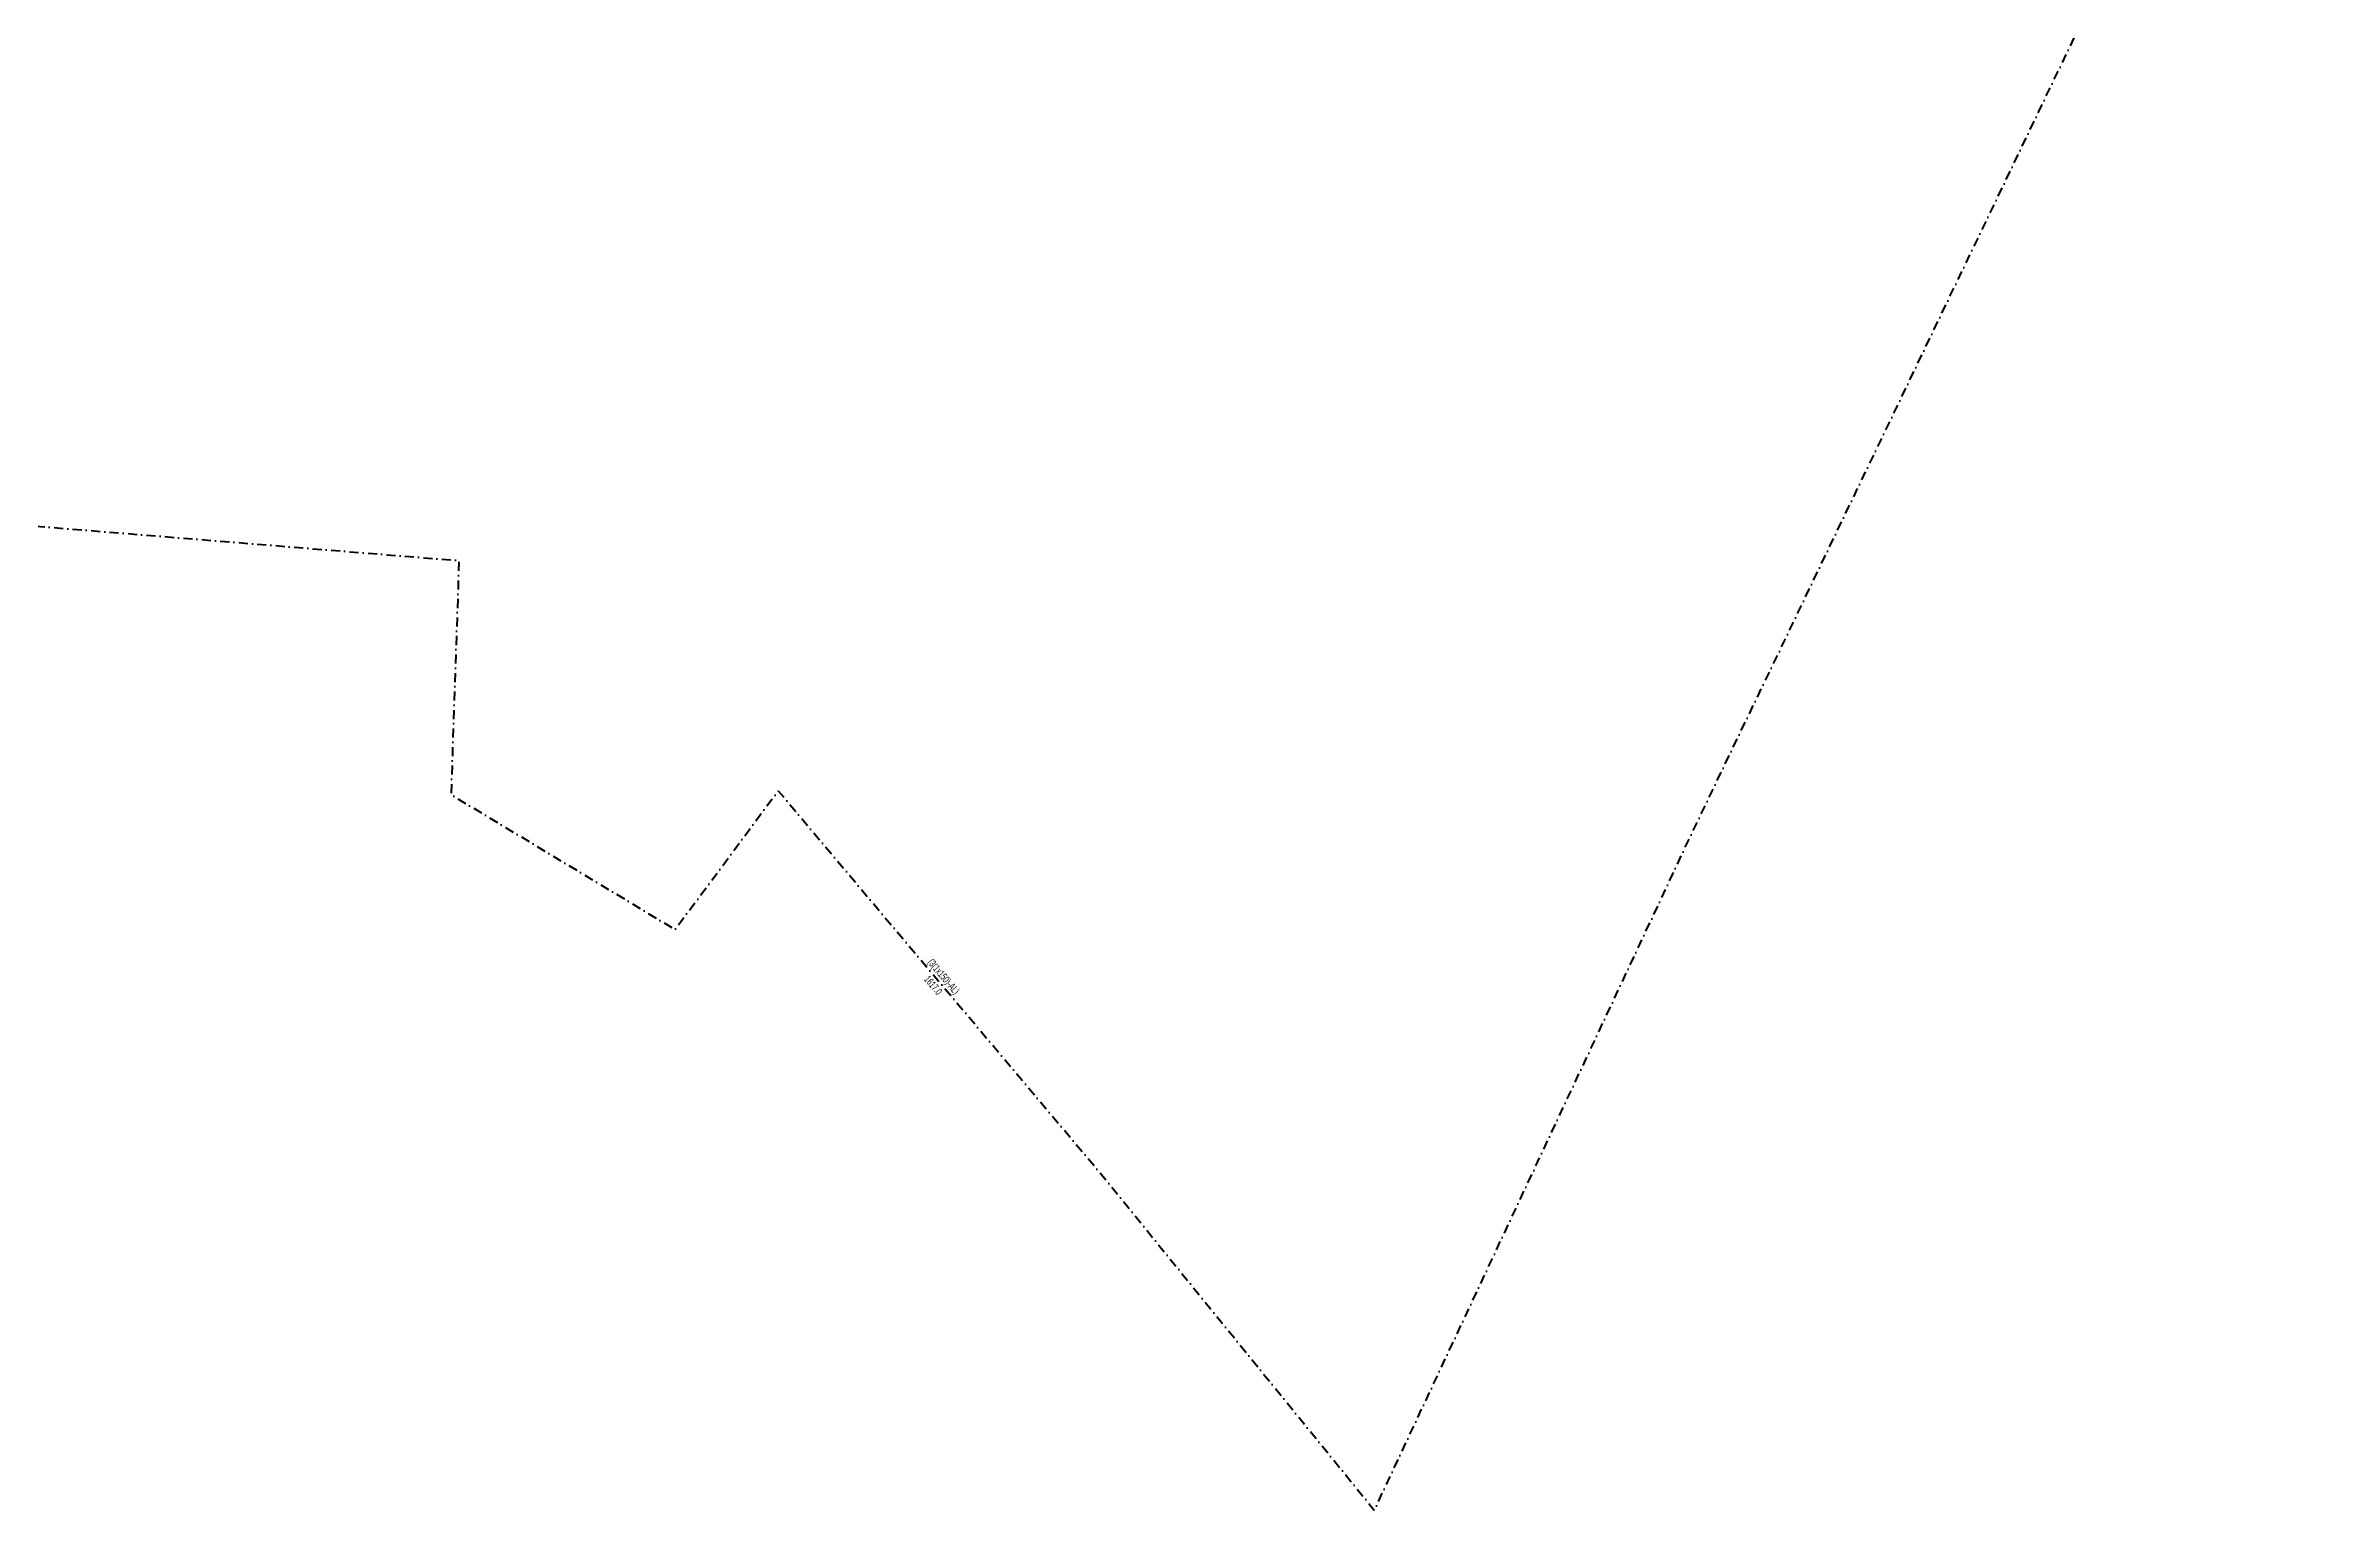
# Model space of a CAD drawing. Header units: millimetres. Extents: x 554556 to 559004, y 4084130 to 4087120.
# Drawn here: x 555476 to 556106, y 4084749 to 4085152 of the extents above; entities that cross this region are included whole.
import ezdxf
from ezdxf.enums import TextEntityAlignment as Align

# ---------------------------------------------------------------- set-up
doc = ezdxf.new("R2010")
doc.units = ezdxf.units.MM
doc.linetypes.add('DASHDOT', pattern=[5, 2.5, -1.25, 0, -1.25])
doc.layers.add('HAT_OG_YERALTI_MEVCUT', color=48, linetype='DASHDOT', lineweight=70)
doc.styles.get("Standard").update_dxf_attribs({"font": 'Arial'})

msp = doc.modelspace()

# ---------------------------------------------------------------- linework, layer by layer
at = {"layer": 'HAT_OG_YERALTI_MEVCUT', "flags": 128}
msp.add_lwpolyline([(555182.49362, 4085030.976931), (555176.023112, 4085038.932377), (555244.434414, 4085147.654527), (555315.96754, 4085103.970175), (555359.105837, 4085085.404326), (555442.65216, 4085076.121401), (555442.106106, 4085022.062016), (555589.540793, 4085010.048819), (555587.356575, 4084945.6144), (555649.060722, 4084908.482701), (555677.455551, 4084946.706509), (555765.702877, 4084841.99032), (555841.604438, 4084748.615018), (555928.973141, 4084934.819567), (556105.938629, 4085302.856894), (556103.676866, 4085303.826221), (556100.618, 4085305.753)], dxfattribs=at)

# ---------------------------------------------------------------- texts
at = {"layer": 'HAT_OG_YERALTI_MEVCUT', "lineweight": 30, "width": 0.53}
msp.add_text('1617.0', height=2.05, rotation=310.121797, dxfattribs=at).set_placement((555720.929239, 4084893.800662), align=Align.TOP_CENTER)
msp.add_text('(3(1x150)-AL)', height=2.05, rotation=310.121797, dxfattribs=at).set_placement((555722.229189, 4084894.896167), align=Align.CENTER)

doc.saveas('drawing.dxf')
